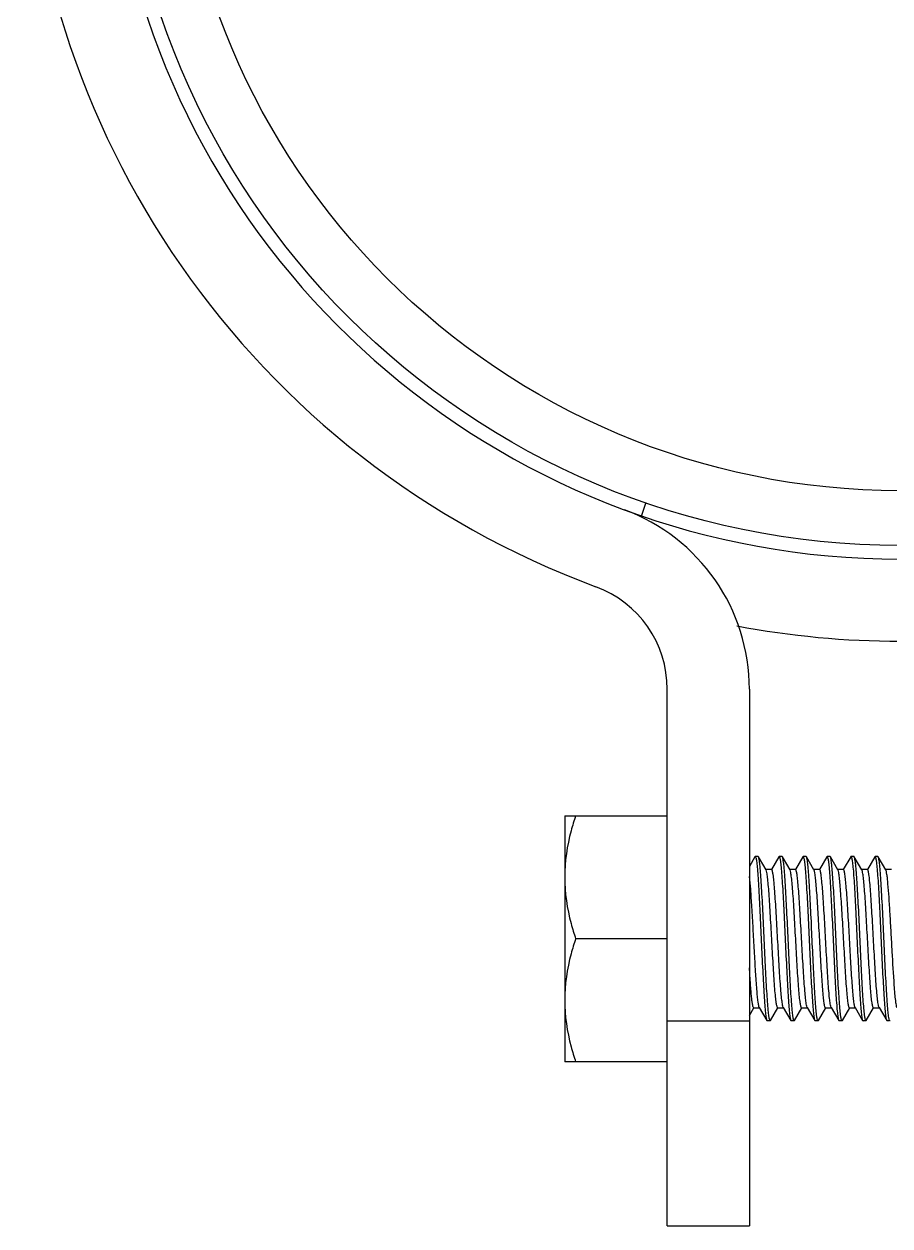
# Model space of a CAD drawing. Extents: x 27938 to 1507990, y 110129 to 923079.
# Drawn here: x 665260 to 665995, y 339474 to 340495 of the extents above; entities that cross this region are included whole.
import ezdxf

# ---------------------------------------------------------------- set-up
doc = ezdxf.new("R2010")
doc.units = 0
doc.header["$LTSCALE"] = 1000
doc.header["$MEASUREMENT"] = 0

msp = doc.modelspace()

# ---------------------------------------------------------------- linework, layer by layer
at = {"linetype": 'Continuous'}
for p, q in [((665784.3, 340077), (665788.1, 340088)), ((665806.2, 339474.1), (665806.2, 339929.8)), ((665875.9, 339929.8), (665875.9, 339474.1)), ((665719.1, 339822.5), (665806.2, 339822.5)), ((665719.1, 339822.5), (665719.1, 339613.5)), ((665880.6, 339787.5), (665875.9, 339779.4)), ((665880.6, 339787.5), (665880.8, 339787.7)), ((665883.4, 339787.7), (665880.8, 339787.7)), ((665883.4, 339787.7), (665880.8, 339787.7)), ((665880.8, 339787.7), (665880.9, 339787.7)), ((665883.6, 339787.5), (665883.4, 339787.7)), ((665890, 339776.4), (665883.6, 339787.5)), ((665900.9, 339787.5), (665894.7, 339776.7)), ((665900.9, 339787.5), (665901.1, 339787.7)), ((665903.7, 339787.7), (665901.1, 339787.7)), ((665903.7, 339787.7), (665901.1, 339787.7)), ((665901.1, 339787.7), (665901.2, 339787.7)), ((665903.9, 339787.5), (665903.7, 339787.7)), ((665910.4, 339776.4), (665903.9, 339787.5)), ((665921.2, 339787.5), (665915, 339776.7)), ((665921.2, 339787.5), (665921.5, 339787.7)), ((665924, 339787.7), (665921.5, 339787.7)), ((665924, 339787.7), (665921.5, 339787.7)), ((665921.5, 339787.7), (665921.5, 339787.7)), ((665924.3, 339787.5), (665924, 339787.7)), ((665930.7, 339776.4), (665924.3, 339787.5)), ((665941.5, 339787.5), (665935.3, 339776.7)), ((665941.5, 339787.5), (665941.8, 339787.7)), ((665944.3, 339787.7), (665941.8, 339787.7)), ((665944.3, 339787.7), (665941.8, 339787.7)), ((665941.8, 339787.7), (665941.8, 339787.7)), ((665944.6, 339787.5), (665944.3, 339787.7)), ((665951, 339776.4), (665944.6, 339787.5)), ((665961.9, 339787.5), (665955.6, 339776.7)), ((665961.9, 339787.5), (665962.1, 339787.7)), ((665964.7, 339787.7), (665962.1, 339787.7)), ((665964.7, 339787.7), (665962.1, 339787.7)), ((665962.1, 339787.7), (665962.2, 339787.7)), ((665964.9, 339787.5), (665964.7, 339787.7)), ((665971.4, 339776.4), (665964.9, 339787.5)), ((665982.2, 339787.5), (665976, 339776.7)), ((665982.2, 339787.5), (665982.5, 339787.7)), ((665985, 339787.7), (665982.5, 339787.7)), ((665985, 339787.7), (665982.5, 339787.7)), ((665982.5, 339787.7), (665982.5, 339787.7)), ((665985.3, 339787.5), (665985, 339787.7)), ((665991.7, 339776.4), (665985.3, 339787.5)), ((665894.8, 339776.7), (665889.9, 339776.7)), ((665915.1, 339776.7), (665910.2, 339776.7)), ((665935.4, 339776.7), (665930.5, 339776.7)), ((665955.8, 339776.7), (665950.9, 339776.7)), ((665976.1, 339776.7), (665971.2, 339776.7)), ((665996.4, 339776.7), (665991.5, 339776.7)), ((665930.8, 339776.1), (665930.7, 339776.4)), ((665806.2, 339718), (665728.4, 339718)), ((665875.9, 339652.7), (665879.7, 339659.3)), ((665879.6, 339659.3), (665884.5, 339659.3)), ((665884.3, 339659.6), (665890.7, 339648.5)), ((665893.8, 339648.5), (665900, 339659.3)), ((665899.9, 339659.3), (665904.8, 339659.3)), ((665904.6, 339659.6), (665911.1, 339648.5)), ((665914.1, 339648.5), (665920.3, 339659.3)), ((665920.2, 339659.3), (665925.1, 339659.3)), ((665925, 339659.6), (665931.4, 339648.5)), ((665934.4, 339648.5), (665940.7, 339659.3)), ((665940.6, 339659.3), (665945.4, 339659.3)), ((665945.3, 339659.6), (665951.7, 339648.5)), ((665954.8, 339648.5), (665961, 339659.3)), ((665960.9, 339659.3), (665965.8, 339659.3)), ((665965.6, 339659.6), (665972, 339648.5)), ((665975.1, 339648.5), (665981.3, 339659.3)), ((665981.2, 339659.3), (665986.1, 339659.3)), ((665985.9, 339659.6), (665992.4, 339648.5)), ((665806.2, 339648.3), (665875.9, 339648.3)), ((665890.7, 339648.5), (665891, 339648.3)), ((665893.5, 339648.3), (665891, 339648.3)), ((665893.5, 339648.3), (665891, 339648.3)), ((665893.8, 339648.5), (665893.5, 339648.3)), ((665893.5, 339648.3), (665893.5, 339648.3)), ((665911.1, 339648.5), (665911.3, 339648.3)), ((665913.9, 339648.3), (665911.3, 339648.3)), ((665913.9, 339648.3), (665911.3, 339648.3)), ((665913.9, 339648.3), (665913.8, 339648.3)), ((665914.1, 339648.5), (665913.9, 339648.3)), ((665931.4, 339648.5), (665931.6, 339648.3)), ((665934.2, 339648.3), (665931.6, 339648.3)), ((665934.2, 339648.3), (665931.6, 339648.3)), ((665934.2, 339648.3), (665934.1, 339648.3)), ((665934.4, 339648.5), (665934.2, 339648.3)), ((665951.7, 339648.5), (665952, 339648.3)), ((665954.5, 339648.3), (665952, 339648.3)), ((665954.5, 339648.3), (665952, 339648.3)), ((665954.8, 339648.5), (665954.5, 339648.3)), ((665954.5, 339648.3), (665954.5, 339648.3)), ((665972, 339648.5), (665972.3, 339648.3)), ((665974.8, 339648.3), (665972.3, 339648.3)), ((665974.8, 339648.3), (665972.3, 339648.3)), ((665975.1, 339648.5), (665974.8, 339648.3)), ((665974.8, 339648.3), (665974.8, 339648.3)), ((665992.4, 339648.5), (665992.6, 339648.3)), ((665994.9, 339648.3), (665992.6, 339648.3)), ((665994.9, 339648.3), (665992.6, 339648.3)), ((665995, 339648.4), (665994.9, 339648.6)), ((665995.4, 339648.5), (665995.2, 339648.3)), ((665806.2, 339613.5), (665719.1, 339613.5)), ((665806.2, 339474.1), (665875.9, 339474.1))]:
    msp.add_line(p, q, dxfattribs=at)
for radius in [662.1, 615.6]:
    msp.add_circle((666003.7, 340714.1), radius, dxfattribs=at)
for centre, radius, start, end in [((666003.7, 340714.1), 743.4, 110.3175, 249.6825), ((666003.7, 340714.1), 673.7, 109, 71), ((665713.3, 339929.8), 162.6, 0, 69.6825), ((665713.3, 339929.8), 92.9, 0, 69.6825), ((666003.7, 340714.1), 743.4, 259.2619, 280.7381)]:
    msp.add_arc(centre, radius, start, end, dxfattribs=at)
for points, knots in [([(665728.4, 339822.5), (665727, 339818.3), (665721.8, 339801.3), (665719.1, 339783.5), (665719.1, 339770.3)], [0, 0, 0, 0, 0.251892, 1, 1, 1, 1]), ([(665880.9, 339787.7), (665880.9, 339787.7), (665881.1, 339787.5), (665881.2, 339787.2), (665881.3, 339787)], [0, 0, 0, 0, 0.146246, 1, 1, 1, 1]), ([(665881.3, 339787), (665881.6, 339786), (665882, 339783.3), (665882.6, 339778.2), (665883.1, 339771), (665883.9, 339758.3), (665884.9, 339739.7), (665886, 339715.8), (665886.9, 339695.5), (665887.7, 339680.3), (665888.3, 339670.4), (665888.9, 339662.2), (665889.4, 339655.7), (665890, 339651.4), (665890.4, 339649.2), (665890.7, 339648.5)], [0, 0, 0, 0, 0.021868, 0.059293, 0.111148, 0.175758, 0.334416, 0.514504, 0.692433, 0.773207, 0.844889, 0.905123, 0.951944, 0.983855, 1, 1, 1, 1]), ([(665893.1, 339649), (665892.7, 339650), (665892.3, 339652.7), (665891.8, 339657.8), (665891.2, 339665), (665890.4, 339677.7), (665889.4, 339696.3), (665888.3, 339720.2), (665887.4, 339740.5), (665886.6, 339755.7), (665886, 339765.6), (665885.4, 339773.8), (665884.9, 339780.3), (665884.3, 339784.5), (665884, 339786.8), (665883.6, 339787.5)], [0, 0, 0, 0, 0.021893, 0.059337, 0.111209, 0.175831, 0.334488, 0.514558, 0.692467, 0.773229, 0.8449, 0.905129, 0.951948, 0.983856, 1, 1, 1, 1]), ([(665901.2, 339787.7), (665901.2, 339787.7), (665901.5, 339787.5), (665901.5, 339787.2), (665901.6, 339787)], [0, 0, 0, 0, 0.147522, 1, 1, 1, 1]), ([(665901.6, 339787), (665901.9, 339786), (665902.3, 339783.3), (665902.9, 339778.2), (665903.4, 339771.1), (665904.3, 339758.4), (665905.2, 339739.8), (665906.3, 339715.9), (665907.3, 339695.6), (665908.1, 339680.3), (665908.6, 339670.5), (665909.2, 339662.2), (665909.7, 339655.8), (665910.4, 339651.4), (665910.7, 339649.2), (665911.1, 339648.5)], [0, 0, 0, 0, 0.02168, 0.058952, 0.110694, 0.175227, 0.333837, 0.514005, 0.692077, 0.772934, 0.8447, 0.905011, 0.95189, 0.983838, 1, 1, 1, 1]), ([(665913.4, 339649), (665913.1, 339650), (665912.7, 339652.7), (665912.1, 339657.8), (665911.6, 339664.9), (665910.7, 339677.7), (665909.8, 339696.3), (665908.7, 339720.2), (665907.7, 339740.5), (665906.9, 339755.7), (665906.4, 339765.6), (665905.8, 339773.8), (665905.3, 339780.3), (665904.6, 339784.5), (665904.3, 339786.8), (665903.9, 339787.5)], [0, 0, 0, 0, 0.021869, 0.059298, 0.111159, 0.175773, 0.334425, 0.514513, 0.692436, 0.773203, 0.844885, 0.905123, 0.951945, 0.983855, 1, 1, 1, 1]), ([(665921.5, 339787.7), (665921.6, 339787.7), (665921.8, 339787.5), (665921.9, 339787.2), (665921.9, 339786.9)], [0, 0, 0, 0, 0.146192, 1, 1, 1, 1]), ([(665921.9, 339786.9), (665922.3, 339786), (665922.7, 339783.3), (665923.2, 339778.1), (665923.8, 339771), (665924.6, 339758.3), (665925.6, 339739.7), (665926.7, 339715.8), (665927.6, 339695.5), (665928.4, 339680.3), (665929, 339670.4), (665929.6, 339662.2), (665930.1, 339655.7), (665930.7, 339651.4), (665931, 339649.2), (665931.4, 339648.5)], [0, 0, 0, 0, 0.021875, 0.059308, 0.111172, 0.175789, 0.334441, 0.514524, 0.692444, 0.773209, 0.844888, 0.905124, 0.951946, 0.983855, 1, 1, 1, 1]), ([(665933.7, 339649), (665933.4, 339650), (665933, 339652.7), (665932.4, 339657.8), (665931.9, 339664.9), (665931.1, 339677.6), (665930.1, 339696.2), (665929, 339720.1), (665928.1, 339740.4), (665927.3, 339755.7), (665926.7, 339765.5), (665926.1, 339773.8), (665925.6, 339780.2), (665925, 339784.5), (665924.7, 339786.8), (665924.3, 339787.5)], [0, 0, 0, 0, 0.021696, 0.058981, 0.110733, 0.175273, 0.333889, 0.51405, 0.692109, 0.772959, 0.844718, 0.905021, 0.951895, 0.98384, 1, 1, 1, 1]), ([(665941.8, 339787.7), (665941.9, 339787.7), (665942.1, 339787.5), (665942.2, 339787.2), (665942.3, 339786.9)], [0, 0, 0, 0, 0.146067, 1, 1, 1, 1]), ([(665942.3, 339786.9), (665942.6, 339786), (665943, 339783.2), (665943.6, 339778.1), (665944.1, 339771), (665944.9, 339758.3), (665945.9, 339739.7), (665947, 339715.8), (665947.9, 339695.5), (665948.7, 339680.2), (665949.3, 339670.4), (665949.9, 339662.2), (665950.4, 339655.7), (665951, 339651.4), (665951.3, 339649.2), (665951.7, 339648.5)], [0, 0, 0, 0, 0.021894, 0.059339, 0.111212, 0.175833, 0.334492, 0.514561, 0.69247, 0.773231, 0.844902, 0.905131, 0.951948, 0.983856, 1, 1, 1, 1]), ([(665954, 339649), (665953.7, 339650), (665953.3, 339652.7), (665952.8, 339657.8), (665952.2, 339664.9), (665951.4, 339677.7), (665950.4, 339696.3), (665949.3, 339720.2), (665948.4, 339740.5), (665947.6, 339755.7), (665947, 339765.6), (665946.4, 339773.8), (665945.9, 339780.3), (665945.3, 339784.5), (665945, 339786.8), (665944.6, 339787.5)], [0, 0, 0, 0, 0.021872, 0.059299, 0.111157, 0.175768, 0.334426, 0.51451, 0.692437, 0.773209, 0.84489, 0.905124, 0.951944, 0.983855, 1, 1, 1, 1]), ([(665962.2, 339787.7), (665962.2, 339787.7), (665962.5, 339787.5), (665962.5, 339787.2), (665962.6, 339787)], [0, 0, 0, 0, 0.14652, 1, 1, 1, 1]), ([(665962.6, 339787), (665962.9, 339786), (665963.3, 339783.3), (665963.9, 339778.2), (665964.4, 339771.1), (665965.3, 339758.4), (665966.2, 339739.7), (665967.3, 339715.8), (665968.3, 339695.5), (665969.1, 339680.3), (665969.6, 339670.4), (665970.2, 339662.2), (665970.7, 339655.7), (665971.3, 339651.4), (665971.7, 339649.2), (665972, 339648.5)], [0, 0, 0, 0, 0.021827, 0.05922, 0.111051, 0.175644, 0.334293, 0.514399, 0.692358, 0.77315, 0.84485, 0.9051, 0.951933, 0.983851, 1, 1, 1, 1]), ([(665974.4, 339649), (665974.1, 339650), (665973.7, 339652.7), (665973.1, 339657.8), (665972.5, 339665), (665971.7, 339677.7), (665970.8, 339696.3), (665969.7, 339720.2), (665968.7, 339740.5), (665967.9, 339755.7), (665967.3, 339765.6), (665966.8, 339773.8), (665966.2, 339780.3), (665965.6, 339784.5), (665965.3, 339786.8), (665964.9, 339787.5)], [0, 0, 0, 0, 0.021888, 0.05933, 0.1112, 0.17582, 0.334476, 0.514549, 0.692461, 0.773223, 0.844896, 0.905127, 0.951947, 0.983856, 1, 1, 1, 1]), ([(665982.5, 339787.7), (665982.5, 339787.7), (665982.8, 339787.5), (665982.9, 339787.2), (665982.9, 339787)], [0, 0, 0, 0, 0.147302, 1, 1, 1, 1]), ([(665982.9, 339787), (665983.2, 339786), (665983.6, 339783.3), (665984.2, 339778.2), (665984.8, 339771.1), (665985.6, 339758.4), (665986.5, 339739.8), (665987.6, 339715.9), (665988.6, 339695.6), (665989.4, 339680.3), (665990, 339670.4), (665990.5, 339662.2), (665991.1, 339655.7), (665991.7, 339651.4), (665992, 339649.2), (665992.4, 339648.5)], [0, 0, 0, 0, 0.021712, 0.059011, 0.110774, 0.175321, 0.333937, 0.514091, 0.692138, 0.77298, 0.844732, 0.90503, 0.9519, 0.983841, 1, 1, 1, 1]), ([(665994.9, 339648.6), (665994.5, 339649.4), (665994.1, 339651.8), (665993.5, 339656.4), (665993, 339663.2), (665992.4, 339671.8), (665991.8, 339682), (665991, 339697.8), (665990.1, 339718.5), (665989.1, 339739.1), (665988.3, 339754.8), (665987.7, 339764.9), (665987.1, 339773.4), (665986.6, 339780), (665986, 339784.5), (665985.6, 339786.8), (665985.3, 339787.5)], [0, 0, 0, 0, 0.017781, 0.051792, 0.101046, 0.163901, 0.238227, 0.321493, 0.50325, 0.684515, 0.767186, 0.840711, 0.902583, 0.950706, 0.983484, 1, 1, 1, 1]), ([(665904.6, 339659.6), (665904.3, 339660.2), (665903.9, 339662.4), (665903.3, 339666.5), (665902.7, 339672.4), (665902.1, 339680), (665901.5, 339689), (665900.7, 339702.8), (665899.9, 339717.1), (665899.1, 339731.7), (665898.5, 339742.1), (665897.9, 339751.6), (665897.3, 339759.9), (665896.7, 339766.8), (665896.2, 339771.8), (665895.6, 339774.9), (665895.2, 339776.2), (665894.9, 339776.7), (665894.8, 339776.7)], [0, 0, 0, 0, 0.01868, 0.054278, 0.105764, 0.171348, 0.248694, 0.335026, 0.52201, 0.615925, 0.705601, 0.787808, 0.859593, 0.918386, 0.962109, 0.989306, 0.996546, 1, 1, 1, 1]), ([(665925, 339659.6), (665924.6, 339660.2), (665924.2, 339662.4), (665923.6, 339666.5), (665923.1, 339672.4), (665922.4, 339680), (665921.8, 339689), (665921, 339702.8), (665920.2, 339717.1), (665919.4, 339731.7), (665918.8, 339742.1), (665918.2, 339751.6), (665917.6, 339759.9), (665917, 339766.8), (665916.5, 339771.8), (665915.9, 339774.9), (665915.5, 339776.2), (665915.2, 339776.7), (665915.1, 339776.7)], [0, 0, 0, 0, 0.018679, 0.054277, 0.105763, 0.171348, 0.248695, 0.335027, 0.52201, 0.615925, 0.7056, 0.787807, 0.859593, 0.918386, 0.96211, 0.989308, 0.996544, 1, 1, 1, 1]), ([(665945.3, 339659.6), (665944.9, 339660.2), (665944.6, 339662.4), (665943.9, 339666.5), (665943.4, 339672.4), (665942.8, 339680), (665942.2, 339689), (665941.4, 339702.8), (665940.6, 339717.1), (665939.8, 339731.7), (665939.2, 339742.1), (665938.6, 339751.6), (665938, 339759.9), (665937.4, 339766.8), (665936.8, 339771.8), (665936.3, 339774.9), (665935.9, 339776.2), (665935.6, 339776.7), (665935.4, 339776.7)], [0, 0, 0, 0, 0.01868, 0.054279, 0.105766, 0.17135, 0.248697, 0.335029, 0.522011, 0.615926, 0.705601, 0.78781, 0.859595, 0.918388, 0.962111, 0.989307, 0.996546, 1, 1, 1, 1]), ([(665965.4, 339660.2), (665965.1, 339661.1), (665964.7, 339663.6), (665964.1, 339668.3), (665963.5, 339674.7), (665962.7, 339685.9), (665961.7, 339702.2), (665960.8, 339719.4), (665960, 339733.5), (665959.4, 339743.6), (665958.8, 339752.7), (665958.2, 339760.7), (665957.6, 339767.2), (665957.1, 339772), (665956.6, 339775), (665956.2, 339776.3), (665955.9, 339776.7), (665955.8, 339776.7)], [0, 0, 0, 0, 0.024737, 0.065402, 0.120735, 0.188882, 0.353983, 0.53832, 0.629884, 0.716845, 0.796224, 0.865309, 0.92175, 0.963653, 0.989702, 0.996649, 1, 1, 1, 1]), ([(665985.9, 339659.6), (665985.6, 339660.2), (665985.2, 339662.4), (665984.6, 339666.5), (665984, 339672.4), (665983.4, 339680), (665982.8, 339689), (665982, 339702.8), (665981.2, 339717.1), (665980.4, 339731.7), (665979.8, 339742.1), (665979.2, 339751.6), (665978.6, 339759.9), (665978, 339766.8), (665977.5, 339771.8), (665976.9, 339774.9), (665976.5, 339776.2), (665976.2, 339776.7), (665976.1, 339776.7)], [0, 0, 0, 0, 0.018679, 0.054277, 0.105763, 0.171348, 0.248694, 0.335027, 0.52201, 0.615925, 0.7056, 0.787807, 0.859592, 0.918386, 0.96211, 0.989307, 0.996544, 1, 1, 1, 1]), ([(665719.1, 339770.3), (665719.1, 339757), (665721.8, 339739.2), (665727, 339722.2), (665728.4, 339718)], [0, 0, 0, 0, 0.748108, 1, 1, 1, 1]), ([(665884.3, 339659.6), (665884, 339660.1), (665883.7, 339661.8), (665883.2, 339664.9), (665882.7, 339669.5), (665881.9, 339677.9), (665881.1, 339690.8), (665880.1, 339708.1), (665879.1, 339726.5), (665878.1, 339743.9), (665877.1, 339758.6), (665876.4, 339767.3), (665875.9, 339770.9)], [0, 0, 0, 0, 0.015697, 0.044446, 0.085716, 0.138485, 0.272802, 0.433446, 0.603652, 0.765638, 0.902498, 1, 1, 1, 1]), ([(665899.9, 339659.3), (665899.8, 339659.3), (665899.5, 339659.8), (665899.1, 339661.1), (665898.5, 339664.2), (665898, 339669.2), (665897.4, 339676.1), (665896.8, 339684.4), (665896.2, 339693.9), (665895.6, 339704.3), (665894.8, 339718.8), (665894, 339733.2), (665893.2, 339747), (665892.6, 339756), (665892, 339763.5), (665891.4, 339769.5), (665890.8, 339773.6), (665890.4, 339775.8), (665890, 339776.4)], [0, 0, 0, 0, 0.003456, 0.010692, 0.037889, 0.081613, 0.140407, 0.212192, 0.2944, 0.384075, 0.47799, 0.664972, 0.751304, 0.828651, 0.894236, 0.945722, 0.981321, 1, 1, 1, 1]), ([(665920.2, 339659.3), (665920.1, 339659.3), (665919.8, 339659.8), (665919.4, 339661.1), (665918.9, 339664.2), (665918.3, 339669.2), (665917.7, 339676.1), (665917.1, 339684.4), (665916.5, 339693.9), (665915.9, 339704.3), (665915.1, 339718.8), (665914.3, 339733.2), (665913.5, 339747), (665912.9, 339756), (665912.3, 339763.5), (665911.7, 339769.5), (665911.1, 339773.6), (665910.7, 339775.8), (665910.4, 339776.4)], [0, 0, 0, 0, 0.003455, 0.010693, 0.037891, 0.081614, 0.140407, 0.212192, 0.2944, 0.384075, 0.47799, 0.664974, 0.751306, 0.828653, 0.894237, 0.945722, 0.98132, 1, 1, 1, 1]), ([(665940.6, 339659.3), (665940.4, 339659.3), (665940.1, 339659.7), (665939.7, 339661.1), (665939.2, 339664.1), (665938.7, 339669), (665938.1, 339675.6), (665937.5, 339683.8), (665936.9, 339693.1), (665936.3, 339703.4), (665935.5, 339717.7), (665934.5, 339735), (665933.6, 339751.3), (665932.7, 339762.4), (665932.1, 339768.6), (665931.6, 339773), (665931.2, 339775.3), (665930.8, 339776.1)], [0, 0, 0, 0, 0.003398, 0.010481, 0.037063, 0.079811, 0.137346, 0.207687, 0.288384, 0.376611, 0.469274, 0.654855, 0.819309, 0.886268, 0.939811, 0.978111, 1, 1, 1, 1]), ([(665960.9, 339659.3), (665960.7, 339659.3), (665960.4, 339659.8), (665960, 339661.1), (665959.5, 339664.2), (665959, 339669.2), (665958.4, 339676.1), (665957.8, 339684.4), (665957.2, 339693.9), (665956.6, 339704.3), (665955.8, 339718.8), (665955, 339733.2), (665954.1, 339747), (665953.5, 339756), (665952.9, 339763.5), (665952.4, 339769.5), (665951.8, 339773.6), (665951.4, 339775.8), (665951, 339776.4)], [0, 0, 0, 0, 0.003456, 0.010692, 0.037889, 0.081613, 0.140406, 0.212192, 0.294399, 0.384075, 0.477989, 0.664972, 0.751304, 0.828651, 0.894236, 0.945722, 0.981321, 1, 1, 1, 1]), ([(665981.2, 339659.3), (665981.1, 339659.3), (665980.8, 339659.8), (665980.4, 339661.1), (665979.8, 339664.2), (665979.3, 339669.2), (665978.7, 339676.1), (665978.1, 339684.4), (665977.5, 339693.9), (665976.9, 339704.3), (665976.1, 339718.8), (665975.3, 339733.2), (665974.5, 339747), (665973.9, 339756), (665973.3, 339763.5), (665972.7, 339769.5), (665972.1, 339773.6), (665971.7, 339775.8), (665971.4, 339776.4)], [0, 0, 0, 0, 0.003456, 0.010693, 0.037891, 0.081614, 0.140408, 0.212193, 0.2944, 0.384075, 0.47799, 0.664974, 0.751306, 0.828653, 0.894237, 0.945723, 0.981321, 1, 1, 1, 1]), ([(666001.2, 339659.6), (666000.9, 339660.2), (666000.5, 339662.2), (665999.9, 339666.1), (665999.4, 339671.8), (665998.3, 339685.6), (665997.3, 339703), (665996.2, 339723.2), (665995.3, 339738.6), (665994.5, 339752.4), (665993.7, 339762.4), (665993.1, 339768.9), (665992.7, 339772.3), (665992.2, 339774.7), (665991.9, 339776), (665991.7, 339776.4)], [0, 0, 0, 0, 0.017852, 0.051664, 0.100534, 0.162875, 0.407985, 0.545976, 0.68048, 0.801297, 0.899285, 0.937334, 0.967097, 0.988058, 1, 1, 1, 1]), ([(665728.4, 339718), (665727, 339713.8), (665721.8, 339696.8), (665719.1, 339679), (665719.1, 339665.7)], [0, 0, 0, 0, 0.251892, 1, 1, 1, 1]), ([(665879.6, 339659.3), (665879.3, 339659.3), (665878.9, 339660.4), (665878.6, 339662), (665878.1, 339665), (665877.7, 339668.9), (665877.2, 339673.8), (665876.6, 339682.1), (665876.2, 339688.7), (665875.9, 339693.4)], [0, 0, 0, 0, 0.021802, 0.074827, 0.160247, 0.276725, 0.42207, 0.593424, 1, 1, 1, 1]), ([(665719.1, 339665.7), (665719.1, 339652.5), (665721.8, 339634.7), (665727, 339617.7), (665728.4, 339613.5)], [0, 0, 0, 0, 0.748108, 1, 1, 1, 1]), ([(665893.5, 339648.3), (665893.4, 339648.3), (665893.2, 339648.5), (665893.1, 339648.8), (665893.1, 339649)], [0, 0, 0, 0, 0.146075, 1, 1, 1, 1]), ([(665913.8, 339648.3), (665913.8, 339648.3), (665913.5, 339648.5), (665913.5, 339648.8), (665913.4, 339649)], [0, 0, 0, 0, 0.146237, 1, 1, 1, 1]), ([(665934.1, 339648.3), (665934.1, 339648.3), (665933.9, 339648.5), (665933.8, 339648.8), (665933.7, 339649)], [0, 0, 0, 0, 0.147411, 1, 1, 1, 1]), ([(665954.5, 339648.3), (665954.4, 339648.3), (665954.2, 339648.5), (665954.1, 339648.8), (665954, 339649)], [0, 0, 0, 0, 0.14622, 1, 1, 1, 1]), ([(665974.8, 339648.3), (665974.8, 339648.3), (665974.5, 339648.5), (665974.4, 339648.8), (665974.4, 339649)], [0, 0, 0, 0, 0.146104, 1, 1, 1, 1]), ([(665995.2, 339648.3), (665995.1, 339648.3), (665995.1, 339648.3), (665995, 339648.4), (665995, 339648.4)], [0, 0, 0, 0, 0.450523, 1, 1, 1, 1])]:
    msp.add_open_spline(points, degree=3, knots=knots, dxfattribs=at)
msp.add_open_spline([(665965.6, 339659.6), (665965.5, 339659.8), (665965.4, 339660), (665965.4, 339660.2)], degree=3, dxfattribs=at)

doc.saveas('drawing.dxf')
